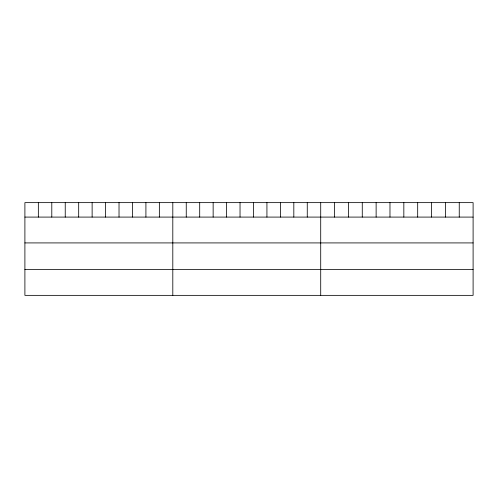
<?xml version="1.0" encoding="UTF-8"?>
<svg xmlns="http://www.w3.org/2000/svg" width="498" height="498" viewBox="0 0 498 498"><rect width="100%" height="100%" fill="white"/><g stroke="black" fill="none" stroke-linecap="round" stroke-linejoin="round"><path stroke-width="0.75" d="M473.1 217.091L473.1 295.358L24.9 295.358L24.9 202.642L473.1 202.642L473.1 217.091L24.9 217.091M24.9 242.918L473.1 242.918M24.9 269.53L473.1 269.53M459.249 202.642L459.249 217.091M445.393 202.642L445.393 217.091M431.542 202.642L431.542 217.091M417.685 202.642L417.685 217.091M403.834 202.642L403.834 217.091M389.978 202.642L389.978 217.091M376.127 202.642L376.127 217.091M362.27 202.642L362.27 217.091M348.419 202.642L348.419 217.091M334.563 202.642L334.563 217.091M320.712 202.642L320.712 295.358M307.266 202.642L307.266 217.091M293.82 202.642L293.82 217.091M280.374 202.642L280.374 217.091M266.928 202.642L266.928 217.091M253.482 202.642L253.482 217.091M240.036 202.642L240.036 217.091M226.59 202.642L226.59 217.091M213.144 202.642L213.144 217.091M199.698 202.642L199.698 217.091M186.252 202.642L186.252 217.091M172.806 202.642L172.806 295.358M159.36 202.642L159.36 217.091M145.914 202.642L145.914 217.091M132.468 202.642L132.468 217.091M119.022 202.642L119.022 217.091M105.576 202.642L105.576 217.091M92.13 202.642L92.13 217.091M78.684 202.642L78.684 217.091M65.238 202.642L65.238 217.091M51.792 202.642L51.792 217.091M38.346 202.642L38.346 217.091"/></g></svg>
